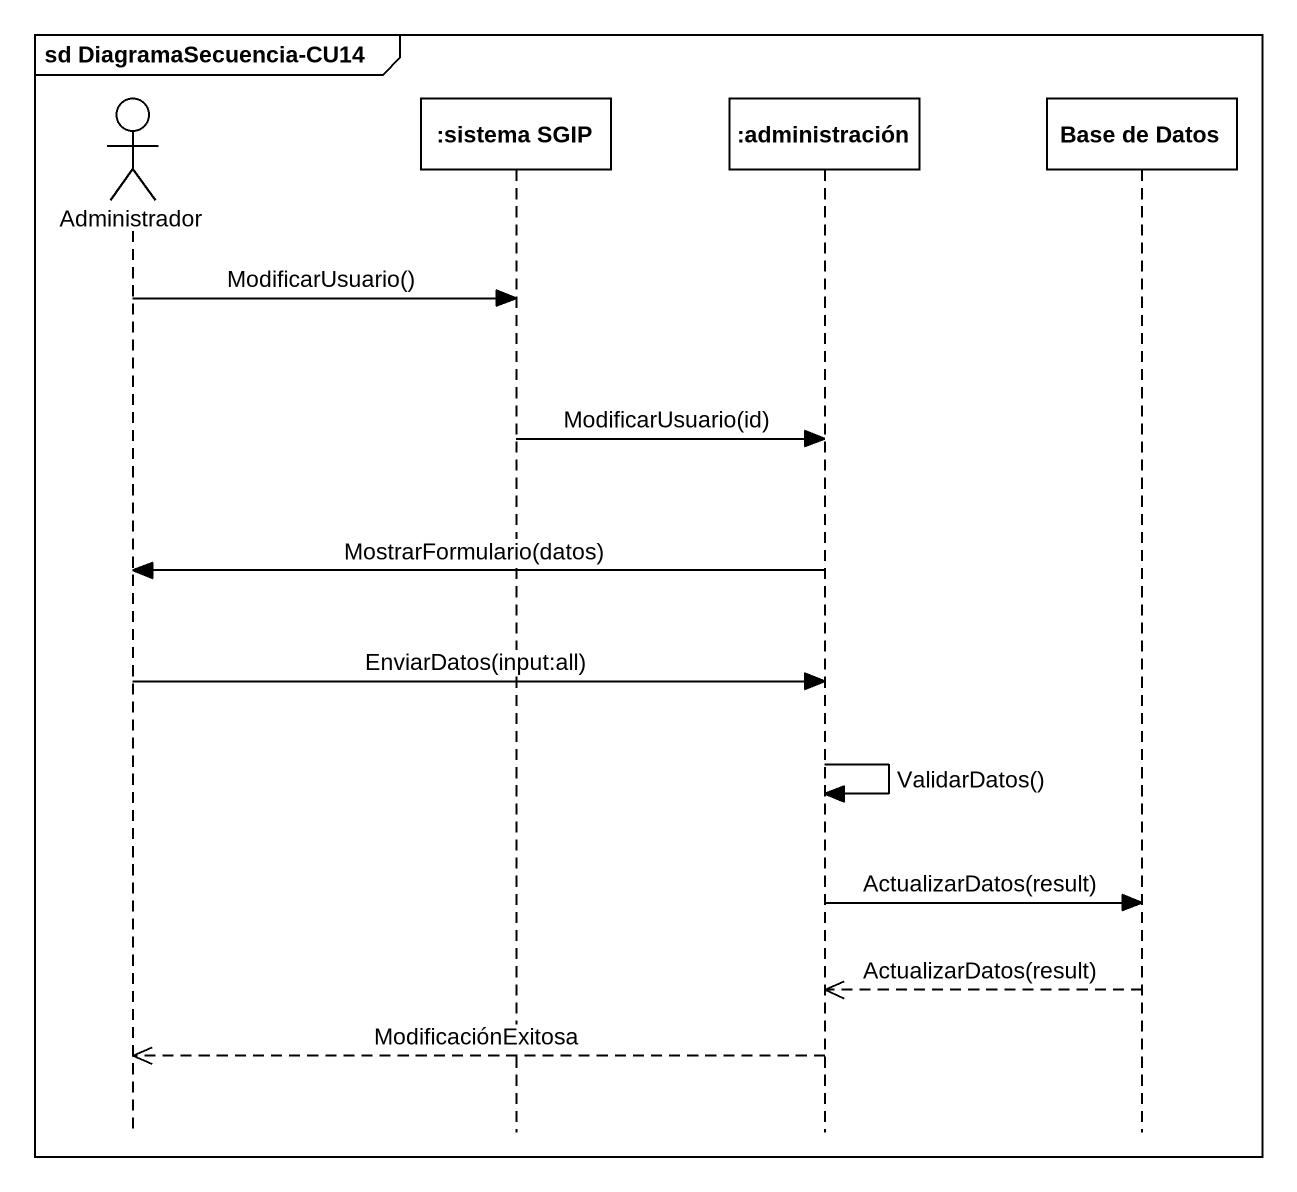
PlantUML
@startuml
mainframe sd DiagramaSecuencia-CU14
hide footbox
actor Administrador
participant ":sistema SGIP" as sistema_SGIP
participant ":administración" as administración
participant "Base de Datos" as Base_de_Datos

Administrador -> sistema_SGIP : ModificarUsuario()
sistema_SGIP -> administración : ModificarUsuario(id)
administración -> Administrador : MostrarFormulario(datos)
Administrador -> administración : EnviarDatos(input:all)
administración -> administración : ValidarDatos()
administración -> Base_de_Datos : ActualizarDatos(result)
Base_de_Datos -->> administración : ActualizarDatos(result)
administración -->> Administrador : ModificaciónExitosa
@enduml
